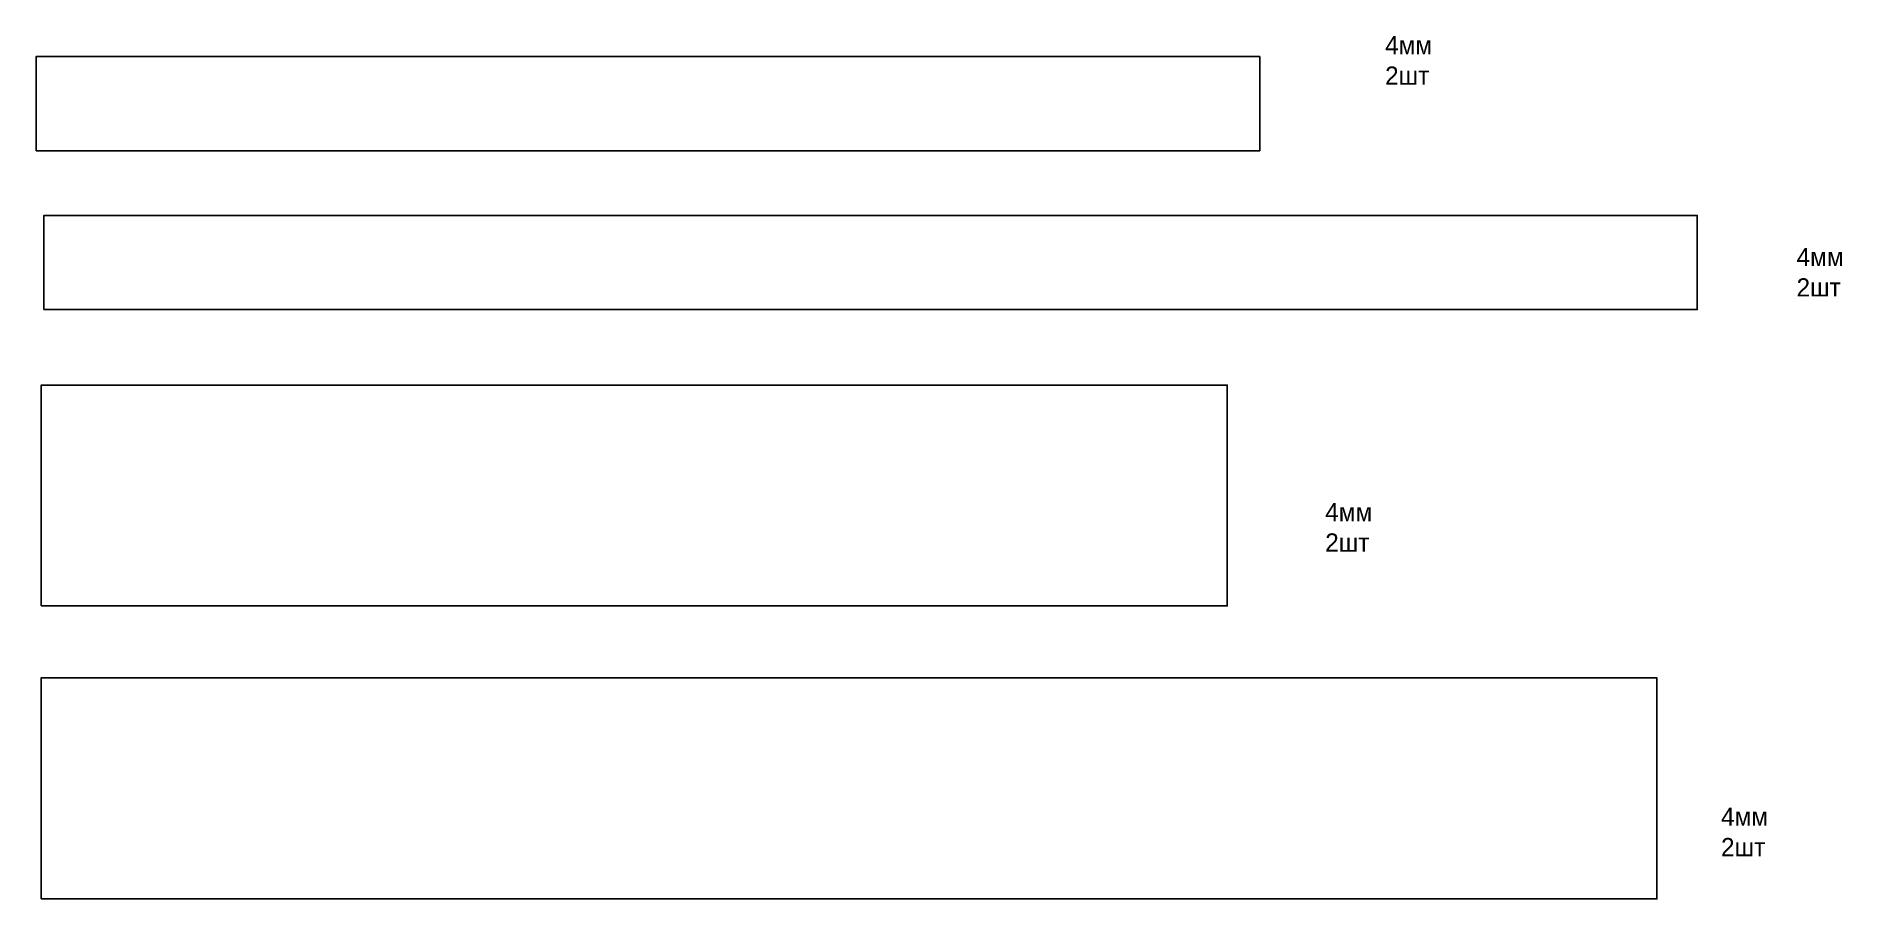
# Model space of a CAD drawing. Header units: millimetres. Extents: x 120 to 504, y 94 to 278.
import ezdxf

# ---------------------------------------------------------------- set-up
doc = ezdxf.new("R2010")
doc.units = ezdxf.units.MM

msp = doc.modelspace()

# ---------------------------------------------------------------- linework, layer by layer
for points in [[(120.05, 253.64), (380.55, 253.64), (380.55, 273.64), (120.05, 273.64)], [(121.71, 219.85), (473.71, 219.85), (473.71, 239.85), (121.71, 239.85)], [(121.15, 156.78), (373.65, 156.78), (373.65, 203.78), (121.15, 203.78)], [(121.12, 94.47), (465.12, 94.47), (465.12, 141.47), (121.12, 141.47)]]:
    msp.add_lwpolyline(points, close=True)

# ---------------------------------------------------------------- texts
for s, p in [('4мм', (407.24, 274.13)), ('2шт', (407.24, 267.67)), ('4мм', (494.84, 229.08)), ('2шт', (494.84, 222.62)), ('4мм', (394.49, 174.81)), ('2шт', (394.49, 168.34)), ('4мм', (478.76, 110.01)), ('2шт', (478.76, 103.55))]:
    msp.add_text(s, height=3.877).set_placement(p)

doc.saveas('drawing.dxf')
